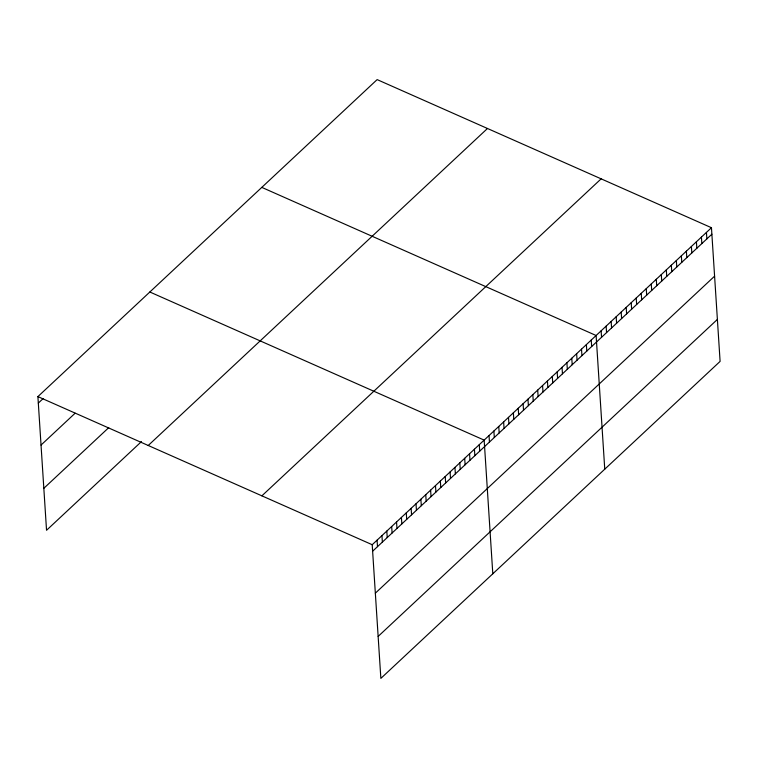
<?xml version="1.0" encoding="UTF-8"?>
<svg xmlns="http://www.w3.org/2000/svg" width="758" height="758" viewBox="0 0 758 758"><rect width="100%" height="100%" fill="white"/><g stroke="black" fill="none" stroke-linecap="round" stroke-linejoin="round"><path stroke-width="1.14" d="M141.462 441.592L46.541 530.278L37.9 396.605L377.143 79.609L711.459 227.722L720.1 361.395L380.857 678.391L372.206 544.718L711.459 227.722M38.317 403.095L43.187 398.547M41.036 445.06L75.108 413.224M43.831 488.304L108.726 427.664M148.227 445.486L487.47 128.49M261.889 495.836L601.132 178.85M372.633 551.199L711.876 234.203M375.343 593.173L714.586 276.177M378.138 636.417L717.39 319.421M261.804 187.387L596.11 335.5L604.761 469.174M149.847 292.001L484.163 440.114L492.804 573.778M37.9 396.605L372.206 544.718M706.437 232.412L706.863 238.893M701.425 237.093L701.842 243.583M696.413 241.783L696.829 248.264M691.4 246.464L691.817 252.954M686.378 251.154L686.805 257.635M681.366 255.834L681.783 262.325M676.354 260.525L676.771 267.006M671.332 265.215L671.759 271.696M666.32 269.895L666.737 276.386M661.308 274.586L661.725 281.066M656.295 279.266L656.712 285.757M651.274 283.956L651.7 290.437M646.261 288.637L646.678 295.127M641.249 293.327L641.666 299.808M636.227 298.017L636.654 304.498M631.215 302.698L631.632 309.188M626.203 307.388L626.62 313.869M621.19 312.069L621.607 318.559M616.169 316.759L616.595 323.24M611.156 321.439L611.573 327.93M606.144 326.13L606.561 332.61M601.132 330.82L601.549 337.301M591.249 340.048L591.666 346.529M586.379 344.596L586.796 351.087M581.509 349.144L581.926 355.635M576.639 353.692L577.065 360.183M571.778 358.24L572.195 364.731M566.908 362.788L567.325 369.279M562.038 367.336L562.455 373.827M557.168 371.884L557.594 378.375M552.307 376.432L552.724 382.923M547.437 380.98L547.854 387.471M542.567 385.528L542.993 392.019M537.706 390.076L538.123 396.567M532.836 394.624L533.253 401.115M527.966 399.172L528.383 405.663M523.096 403.72L523.522 410.211M518.235 408.268L518.652 414.759M513.365 412.816L513.782 419.307M508.495 417.364L508.921 423.855M503.634 421.912L504.051 428.403M498.764 426.46L499.181 432.951M493.894 431.008L494.311 437.499M489.024 435.556L489.45 442.047M479.293 444.662L479.71 451.143M474.423 449.21L474.849 455.691M469.562 453.758L469.979 460.239M464.692 458.306L465.109 464.787M459.822 462.854L460.239 469.335M454.952 467.402L455.378 473.883M450.091 471.95L450.508 478.431M445.221 476.498L445.638 482.979M440.351 481.046L440.777 487.527M435.49 485.594L435.907 492.075M430.62 490.142L431.037 496.623M425.75 494.69L426.167 501.171M420.88 499.238L421.306 505.719M416.019 503.786L416.436 510.267M411.149 508.334L411.566 514.815M406.279 512.882L406.705 519.363M401.418 517.43L401.835 523.911M396.548 521.978L396.965 528.459M391.678 526.526L392.094 533.007M386.807 531.074L387.234 537.555M381.947 535.622L382.364 542.103M377.077 540.17L377.493 546.651"/></g></svg>
